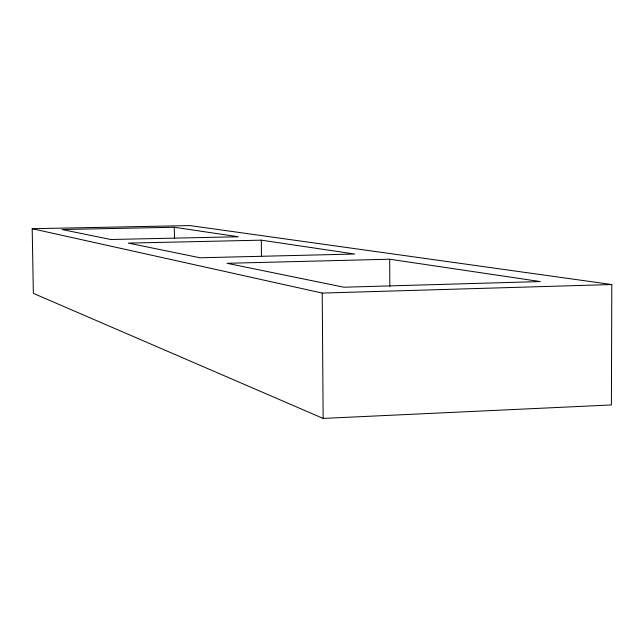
<?xml version="1.0" encoding="UTF-8"?>
<svg xmlns="http://www.w3.org/2000/svg" width="644" height="644" viewBox="0 0 644 644"><rect width="100%" height="100%" fill="white"/><g stroke="black" fill="none" stroke-linecap="round" stroke-linejoin="round"><path stroke-width="0.97" d="M611.8 284.535L611.414 404.947L323.151 418.423L33.351 293.358L32.2 228.709L189.843 225.577L611.8 284.535L322.233 293.076L32.2 228.709M389.684 259.218L227.01 263.299L343.888 287.216L540.332 281.565L389.684 259.218L389.813 286.379M261.303 240.172L128.357 243.102L200.043 257.777L354.691 254.026L261.303 240.172L261.456 256.207M174.315 227.268L61.985 229.522L110.776 239.504L238.312 236.759L174.315 227.268L174.452 238.216M322.233 293.076L323.151 418.423"/></g></svg>
